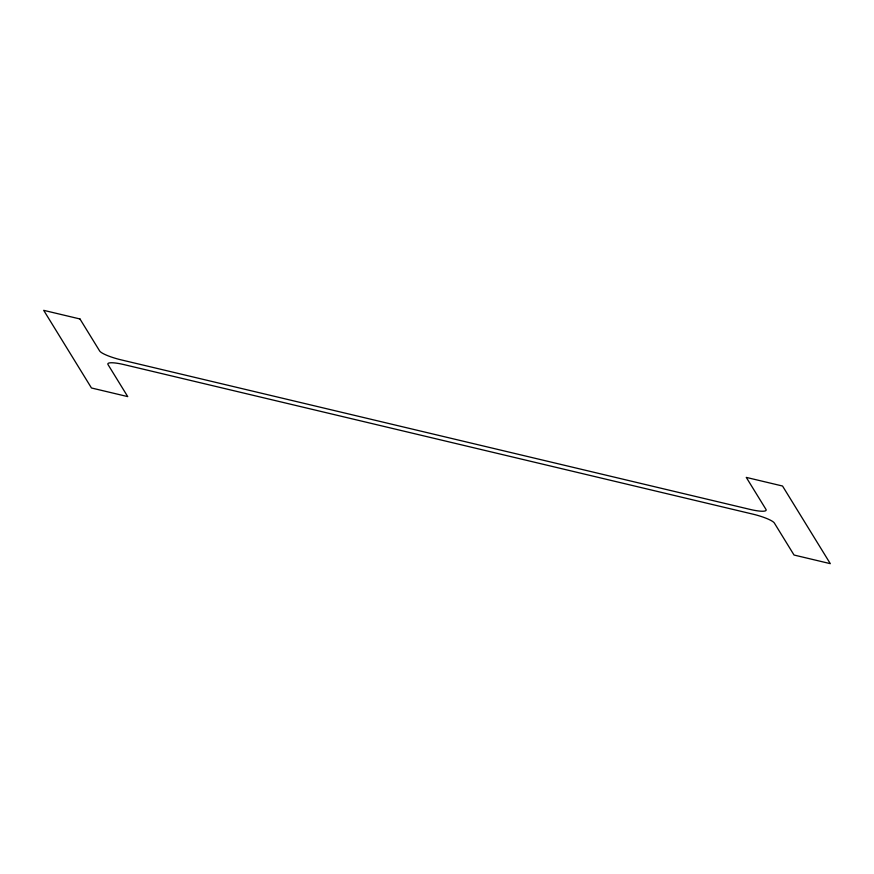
<?xml version="1.0" encoding="UTF-8"?>
<svg xmlns="http://www.w3.org/2000/svg" width="874" height="874" viewBox="0 0 874 874"><rect width="100%" height="100%" fill="white"/><g stroke="black" fill="none" stroke-linecap="round" stroke-linejoin="round"><path stroke-width="1.31" d="M79.96 318.966L43.7 310.346L91.464 387.98L127.724 396.599L108.037 364.611A19.501 3.616 15.5 0 1 123.922 364.589L753.017 514.174A19.501 3.616 15.5 0 1 774.364 523.045L794.04 555.034L830.3 563.654L782.536 486.02L746.276 477.401L765.963 509.389A19.501 3.616 15.5 0 1 750.078 509.411L120.983 359.826A19.501 3.616 15.5 0 1 99.636 350.955L79.96 318.966"/></g></svg>
